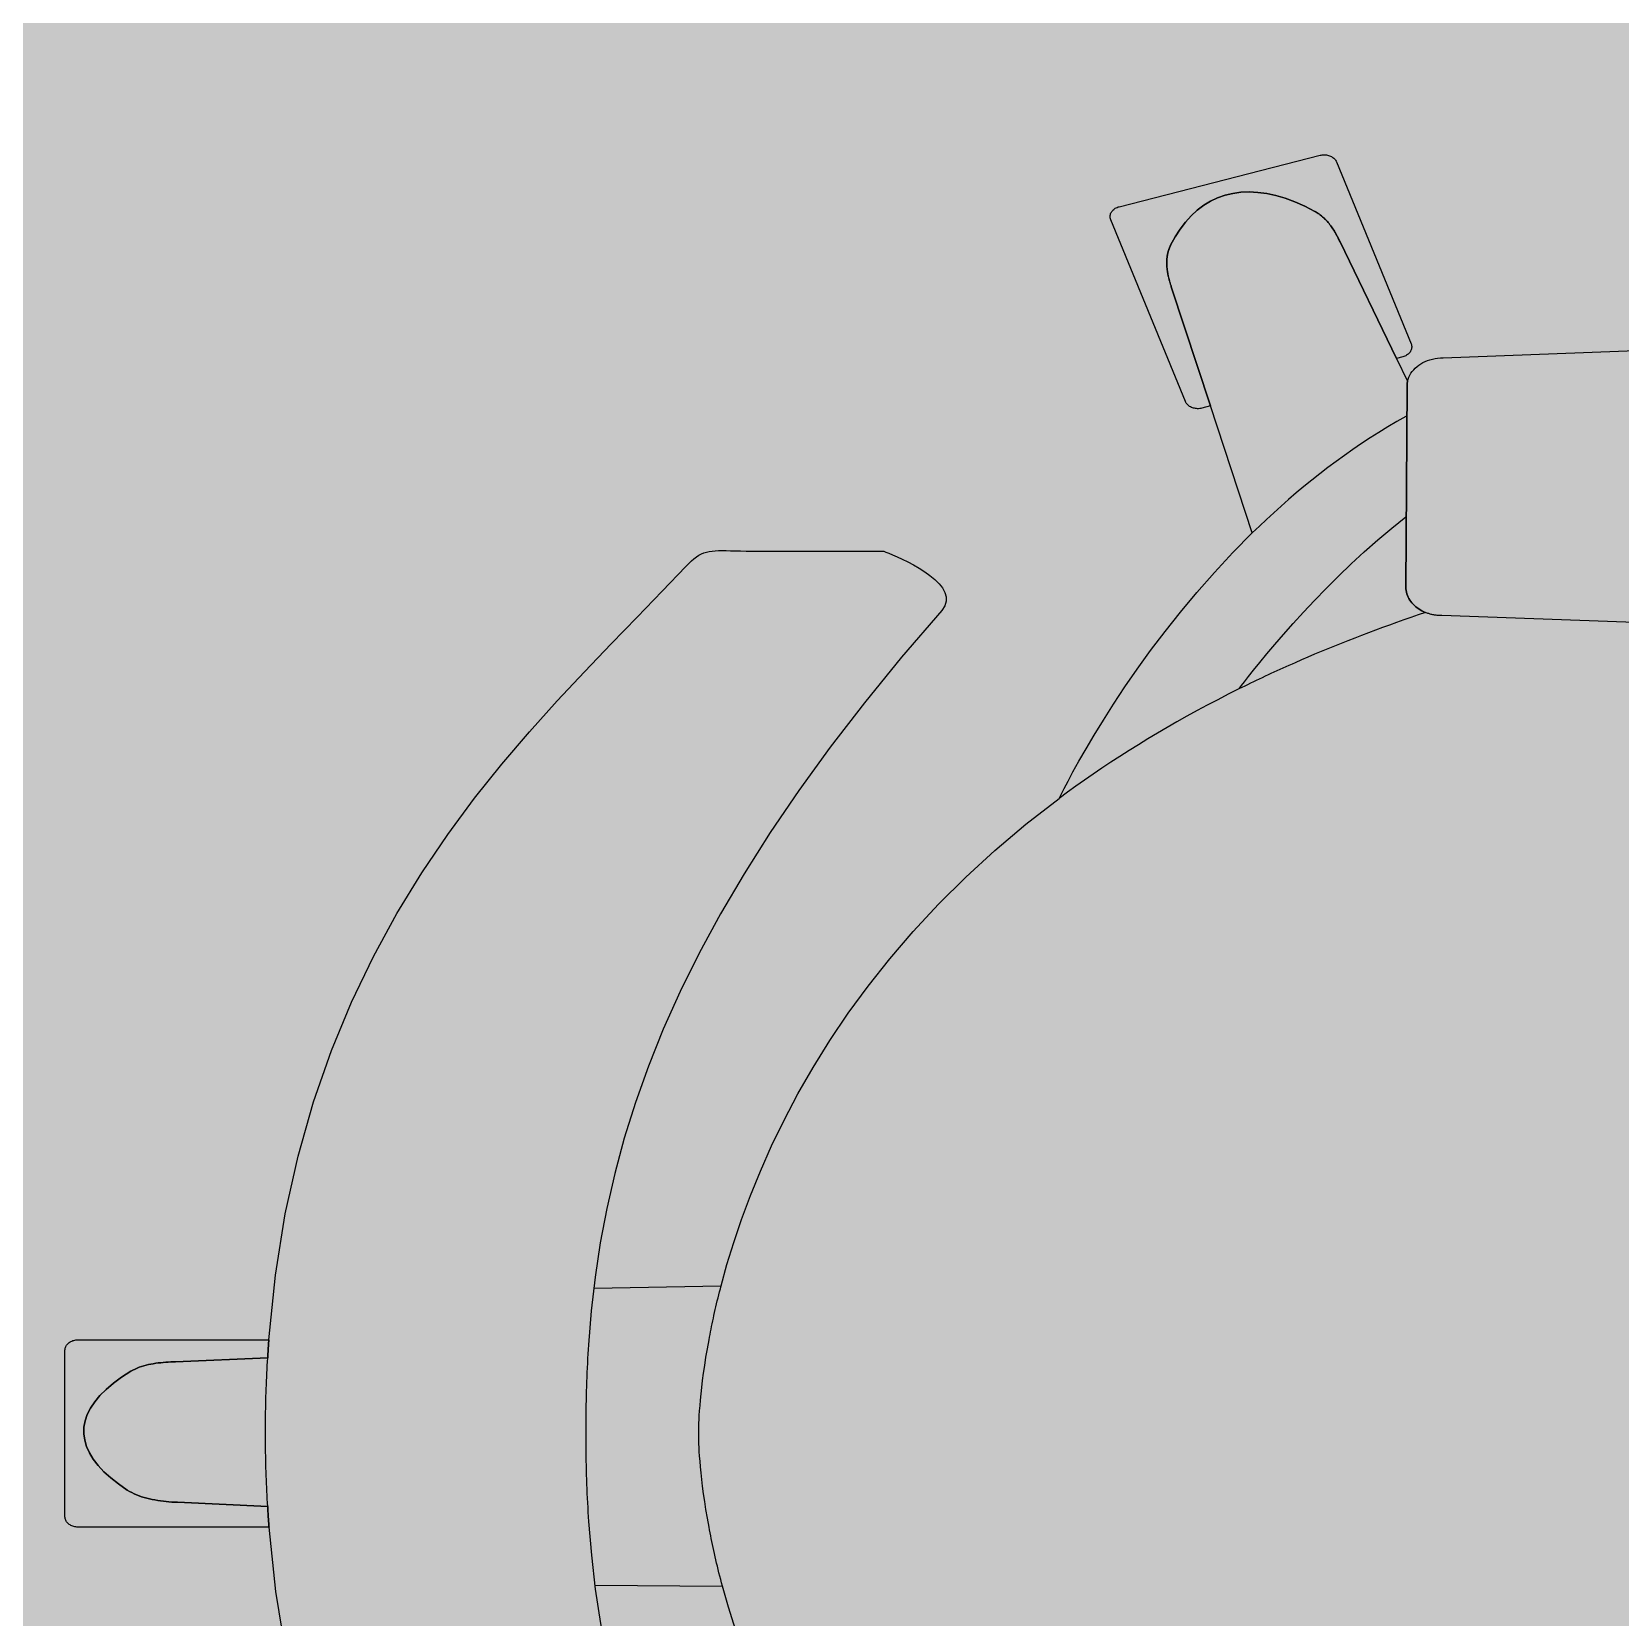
# Model space of a CAD drawing. Header units: metres. Extents: x -3.1 to 3, y -13.3 to 13.4.
# Drawn here: x 0.4281 to 0.7754, y -1.1382 to -0.7918 of the extents above; entities that cross this region are included whole.
import ezdxf

# ---------------------------------------------------------------- set-up
doc = ezdxf.new("R2010")
doc.units = ezdxf.units.M
doc.header["$MEASUREMENT"] = 0
doc.layers.add('Poly-Furniture', color=45, linetype='Continuous')
doc.layers.add('Poly-RoomsHatch', color=31, linetype='Continuous')

msp = doc.modelspace()

# ---------------------------------------------------------------- hatches: boundary and pattern name
at = {"layer": 'Poly-RoomsHatch'}
h = msp.add_hatch(color=31, dxfattribs=at)
h.dxf.hatch_style = 1
h.paths.add_polyline_path([(-2.755273, -11.584335), (0.893237, -11.584335), (0.893237, -7.204682), (2.755273, -7.204682), (2.755273, 9.589497), (1.219811, 9.589497), (-1.184988, 9.589497), (-1.184988, 10.128293), (-2.755273, 10.128293)])

# ---------------------------------------------------------------- linework, layer by layer
at = {"layer": 'Poly-Furniture', "color": 45}
for points in [[(0.665837, -0.82999), (0.709737, -0.818758)], [(0.709737, -0.818758), (0.709974, -0.818706), (0.710212, -0.818672), (0.710449, -0.818653), (0.710686, -0.81865), (0.71092, -0.818663), (0.71115, -0.818691), (0.711377, -0.818733), (0.711597, -0.81879), (0.711811, -0.818859), (0.712017, -0.818943), (0.712214, -0.819039), (0.712401, -0.819147), (0.712576, -0.819267), (0.71274, -0.819399), (0.71289, -0.819542), (0.713025, -0.819695), (0.713145, -0.819858), (0.713248, -0.820032), (0.713334, -0.820214)], [(0.713334, -0.820214), (0.729649, -0.859952)], [(0.713334, -0.820214), (0.713334, -0.820214)], [(0.708596, -0.831016), (0.706396, -0.829888), (0.704243, -0.828935), (0.702139, -0.828157), (0.700086, -0.827551), (0.698088, -0.827117), (0.696145, -0.826854), (0.694261, -0.82676), (0.692438, -0.826835), (0.690678, -0.827076), (0.688984, -0.827483), (0.687359, -0.828055), (0.685803, -0.828791), (0.68432, -0.829689), (0.682913, -0.830747), (0.681583, -0.831966), (0.680332, -0.833344), (0.679165, -0.834879), (0.678081, -0.83657), (0.677085, -0.838417)], [(0.677085, -0.838417), (0.678081, -0.83657), (0.679165, -0.834879), (0.680332, -0.833344), (0.681583, -0.831966), (0.682913, -0.830747), (0.68432, -0.829689), (0.685803, -0.828791), (0.687359, -0.828055), (0.688984, -0.827483), (0.690678, -0.827076), (0.692438, -0.826835), (0.694261, -0.82676), (0.696145, -0.826854), (0.698088, -0.827117), (0.700086, -0.827551), (0.702139, -0.828157), (0.704243, -0.828935), (0.706396, -0.829888), (0.708596, -0.831016)], [(0.664, -0.832835), (0.663933, -0.832648), (0.663889, -0.83246), (0.663865, -0.832273), (0.663861, -0.832086), (0.663877, -0.831901), (0.663912, -0.831719), (0.663965, -0.83154), (0.664036, -0.831366), (0.664125, -0.831197), (0.66423, -0.831034), (0.664352, -0.830878), (0.664489, -0.830731), (0.664641, -0.830591), (0.664808, -0.830462), (0.664988, -0.830343), (0.665182, -0.830235), (0.665388, -0.83014), (0.665607, -0.830058), (0.665837, -0.82999)], [(0.680308, -0.872572), (0.664, -0.832835)], [(0.708596, -0.831016), (0.708596, -0.831016)], [(0.709106, -0.831316), (0.70908, -0.8313), (0.709053, -0.831284), (0.709027, -0.831268), (0.709001, -0.831252), (0.708974, -0.831236), (0.708947, -0.83122), (0.708921, -0.831204), (0.708894, -0.831188), (0.708867, -0.831172), (0.70884, -0.831156), (0.708813, -0.83114), (0.708786, -0.831124), (0.708759, -0.831108), (0.708732, -0.831093), (0.708705, -0.831077), (0.708678, -0.831062), (0.70865, -0.831046), (0.708623, -0.831031), (0.708596, -0.831016)], [(0.708596, -0.831016), (0.708623, -0.831031), (0.70865, -0.831046), (0.708678, -0.831062), (0.708705, -0.831077), (0.708732, -0.831093), (0.708759, -0.831108), (0.708786, -0.831124), (0.708813, -0.83114), (0.70884, -0.831156), (0.708867, -0.831172), (0.708894, -0.831188), (0.708921, -0.831204), (0.708947, -0.83122), (0.708974, -0.831236), (0.709001, -0.831252), (0.709027, -0.831268), (0.709053, -0.831284), (0.70908, -0.8313), (0.709106, -0.831316)], [(0.709106, -0.831316), (0.709106, -0.831316)], [(0.709106, -0.831316), (0.709364, -0.831483), (0.709614, -0.831657), (0.709856, -0.831837), (0.710091, -0.832023), (0.710319, -0.832215), (0.71054, -0.832412), (0.710754, -0.832615), (0.710962, -0.832822), (0.711163, -0.833034), (0.711359, -0.83325), (0.711548, -0.833471), (0.711732, -0.833695), (0.71191, -0.833922), (0.712082, -0.834153), (0.71225, -0.834387), (0.712413, -0.834623), (0.712571, -0.834862), (0.712725, -0.835103), (0.712874, -0.835345)], [(0.712874, -0.835345), (0.712724, -0.835103), (0.712569, -0.834862), (0.71241, -0.834624), (0.712247, -0.834387), (0.712078, -0.834154), (0.711905, -0.833923), (0.711727, -0.833696), (0.711543, -0.833472), (0.711353, -0.833252), (0.711158, -0.833036), (0.710957, -0.832824), (0.710749, -0.832617), (0.710535, -0.832415), (0.710315, -0.832217), (0.710088, -0.832025), (0.709853, -0.831839), (0.709612, -0.831658), (0.709362, -0.831484), (0.709106, -0.831316)], [(0.712874, -0.835345), (0.712724, -0.835103), (0.712569, -0.834862), (0.71241, -0.834624), (0.712247, -0.834387), (0.712078, -0.834154), (0.711905, -0.833923), (0.711727, -0.833696), (0.711543, -0.833472), (0.711353, -0.833252), (0.711158, -0.833036), (0.710957, -0.832824), (0.710749, -0.832617), (0.710535, -0.832415), (0.710315, -0.832217), (0.710088, -0.832025), (0.709853, -0.831839), (0.709612, -0.831658), (0.709362, -0.831484), (0.709106, -0.831316)], [(0.709106, -0.831316), (0.709235, -0.831399), (0.709362, -0.831484), (0.709488, -0.83157), (0.709611, -0.831659), (0.709733, -0.831748), (0.709853, -0.831839), (0.709971, -0.831932), (0.710087, -0.832026), (0.710201, -0.832121), (0.710314, -0.832218), (0.710425, -0.832316), (0.710535, -0.832416), (0.710642, -0.832517), (0.710749, -0.832619), (0.710854, -0.832722), (0.710957, -0.832826), (0.711059, -0.832932), (0.71116, -0.833039), (0.711259, -0.833146)], [(0.711259, -0.833146), (0.711356, -0.833254), (0.711451, -0.833363), (0.711545, -0.833474), (0.711637, -0.833585), (0.711728, -0.833697), (0.711817, -0.83381), (0.711906, -0.833924), (0.711992, -0.834038), (0.712078, -0.834154), (0.712163, -0.83427), (0.712246, -0.834387), (0.712328, -0.834505), (0.712409, -0.834623), (0.712489, -0.834742), (0.712568, -0.834862), (0.712646, -0.834982), (0.712723, -0.835103), (0.712799, -0.835224), (0.712874, -0.835345)], [(0.713147, -0.83581), (0.713132, -0.835786), (0.713118, -0.835762), (0.713103, -0.835738), (0.713089, -0.835713), (0.713074, -0.835689), (0.71306, -0.835665), (0.713046, -0.835641), (0.713032, -0.835616), (0.713018, -0.835592), (0.713003, -0.835568), (0.712989, -0.835543), (0.712975, -0.835519), (0.712961, -0.835494), (0.712947, -0.83547), (0.712932, -0.835445), (0.712918, -0.83542), (0.712903, -0.835395), (0.712889, -0.83537), (0.712874, -0.835345)], [(0.712874, -0.835345), (0.712889, -0.83537), (0.712903, -0.835395), (0.712918, -0.83542), (0.712932, -0.835445), (0.712947, -0.83547), (0.712961, -0.835494), (0.712975, -0.835519), (0.712989, -0.835543), (0.713003, -0.835568), (0.713018, -0.835592), (0.713032, -0.835616), (0.713046, -0.835641), (0.71306, -0.835665), (0.713074, -0.835689), (0.713089, -0.835713), (0.713103, -0.835738), (0.713118, -0.835762), (0.713132, -0.835786), (0.713147, -0.83581)], [(0.713657, -0.836756), (0.71363, -0.836706), (0.713604, -0.836656), (0.713578, -0.836606), (0.713552, -0.836557), (0.713526, -0.836507), (0.7135, -0.836457), (0.713473, -0.836407), (0.713447, -0.836358), (0.71342, -0.836308), (0.713394, -0.836258), (0.713367, -0.836209), (0.71334, -0.836159), (0.713313, -0.836109), (0.713286, -0.83606), (0.713258, -0.83601), (0.713231, -0.83596), (0.713203, -0.83591), (0.713175, -0.83586), (0.713147, -0.83581)], [(0.713147, -0.83581), (0.713175, -0.83586), (0.713203, -0.83591), (0.713231, -0.83596), (0.713258, -0.83601), (0.713286, -0.83606), (0.713313, -0.836109), (0.71334, -0.836159), (0.713367, -0.836209), (0.713394, -0.836258), (0.71342, -0.836308), (0.713447, -0.836358), (0.713473, -0.836407), (0.7135, -0.836457), (0.713526, -0.836507), (0.713552, -0.836557), (0.713578, -0.836606), (0.713604, -0.836656), (0.71363, -0.836706), (0.713657, -0.836756)], [(0.71413, -0.837703), (0.714106, -0.837653), (0.714082, -0.837603), (0.714058, -0.837553), (0.714034, -0.837503), (0.71401, -0.837453), (0.713985, -0.837403), (0.713961, -0.837354), (0.713936, -0.837304), (0.713911, -0.837254), (0.713886, -0.837205), (0.713861, -0.837155), (0.713836, -0.837105), (0.713811, -0.837056), (0.713785, -0.837006), (0.71376, -0.836956), (0.713734, -0.836906), (0.713708, -0.836856), (0.713683, -0.836806), (0.713657, -0.836756)], [(0.713657, -0.836756), (0.713683, -0.836806), (0.713708, -0.836856), (0.713734, -0.836906), (0.71376, -0.836956), (0.713785, -0.837006), (0.713811, -0.837056), (0.713836, -0.837105), (0.713861, -0.837155), (0.713886, -0.837205), (0.713911, -0.837254), (0.713936, -0.837304), (0.713961, -0.837354), (0.713985, -0.837403), (0.71401, -0.837453), (0.714034, -0.837503), (0.714058, -0.837553), (0.714082, -0.837603), (0.714106, -0.837653), (0.71413, -0.837703)], [(0.676697, -0.839346), (0.676672, -0.839421), (0.676647, -0.839495), (0.676623, -0.83957), (0.6766, -0.839645), (0.676577, -0.83972), (0.676556, -0.839795), (0.676535, -0.83987), (0.676515, -0.839946), (0.676496, -0.840021), (0.676477, -0.840097), (0.67646, -0.840172), (0.676443, -0.840248), (0.676427, -0.840324), (0.676411, -0.8404), (0.676397, -0.840476), (0.676383, -0.840552), (0.67637, -0.840628), (0.676357, -0.840704), (0.676346, -0.84078)], [(0.676346, -0.84078), (0.676351, -0.840742), (0.676357, -0.840703), (0.676364, -0.840665), (0.67637, -0.840627), (0.676377, -0.840589), (0.676384, -0.840551), (0.676391, -0.840513), (0.676398, -0.840475), (0.676406, -0.840437), (0.676413, -0.840399), (0.676421, -0.840361), (0.676429, -0.840324), (0.676437, -0.840286), (0.676445, -0.840248), (0.676454, -0.840211), (0.676463, -0.840173), (0.676471, -0.840135), (0.67648, -0.840098), (0.676489, -0.84006)], [(0.676489, -0.84006), (0.676499, -0.840023), (0.67651, -0.839985), (0.67652, -0.839948), (0.67653, -0.83991), (0.67654, -0.839872), (0.676551, -0.839835), (0.676561, -0.839797), (0.676572, -0.83976), (0.676583, -0.839722), (0.676593, -0.839684), (0.676604, -0.839647), (0.676615, -0.839609), (0.676626, -0.839572), (0.676638, -0.839534), (0.676649, -0.839497), (0.676661, -0.839459), (0.676673, -0.839421), (0.676685, -0.839384), (0.676697, -0.839346)], [(0.677085, -0.838417), (0.677061, -0.838465), (0.677038, -0.838514), (0.677015, -0.838562), (0.676993, -0.838611), (0.67697, -0.83866), (0.676949, -0.838708), (0.676927, -0.838757), (0.676906, -0.838806), (0.676885, -0.838855), (0.676865, -0.838904), (0.676845, -0.838953), (0.676825, -0.839002), (0.676806, -0.839051), (0.676787, -0.8391), (0.676768, -0.839149), (0.67675, -0.839199), (0.676732, -0.839248), (0.676715, -0.839297), (0.676697, -0.839346)], [(0.676697, -0.839346), (0.676715, -0.839297), (0.676732, -0.839248), (0.67675, -0.839199), (0.676768, -0.839149), (0.676787, -0.8391), (0.676806, -0.839051), (0.676825, -0.839002), (0.676845, -0.838953), (0.676865, -0.838904), (0.676885, -0.838855), (0.676906, -0.838806), (0.676927, -0.838757), (0.676949, -0.838708), (0.67697, -0.83866), (0.676993, -0.838611), (0.677015, -0.838562), (0.677038, -0.838514), (0.677061, -0.838465), (0.677085, -0.838417)], [(0.726462, -0.863142), (0.71413, -0.837703)], [(0.71413, -0.837703), (0.726462, -0.863142)], [(0.676252, -0.841755), (0.676249, -0.841815), (0.676246, -0.841875), (0.676244, -0.841935), (0.676242, -0.841995), (0.676241, -0.842056), (0.67624, -0.842116), (0.676239, -0.842176), (0.676239, -0.842237), (0.67624, -0.842298), (0.67624, -0.842358), (0.676241, -0.842419), (0.676242, -0.84248), (0.676244, -0.84254), (0.676246, -0.842601), (0.676248, -0.842662), (0.67625, -0.842723), (0.676253, -0.842784), (0.676256, -0.842844), (0.67626, -0.842905)], [(0.67626, -0.842905), (0.676256, -0.842844), (0.676253, -0.842784), (0.67625, -0.842723), (0.676248, -0.842662), (0.676246, -0.842601), (0.676244, -0.84254), (0.676242, -0.84248), (0.676241, -0.842419), (0.67624, -0.842358), (0.67624, -0.842298), (0.676239, -0.842237), (0.676239, -0.842176), (0.67624, -0.842116), (0.676241, -0.842056), (0.676242, -0.841995), (0.676244, -0.841935), (0.676246, -0.841875), (0.676249, -0.841815), (0.676252, -0.841755)], [(0.676346, -0.84078), (0.676338, -0.840831), (0.67633, -0.840882), (0.676323, -0.840933), (0.676317, -0.840984), (0.67631, -0.841035), (0.676304, -0.841086), (0.676299, -0.841137), (0.676293, -0.841188), (0.676288, -0.84124), (0.676283, -0.841291), (0.676279, -0.841342), (0.676274, -0.841393), (0.67627, -0.841445), (0.676267, -0.841496), (0.676263, -0.841548), (0.67626, -0.841599), (0.676257, -0.841651), (0.676255, -0.841703), (0.676252, -0.841755)], [(0.676252, -0.841755), (0.676255, -0.841703), (0.676257, -0.841651), (0.67626, -0.841599), (0.676263, -0.841548), (0.676267, -0.841496), (0.67627, -0.841445), (0.676274, -0.841393), (0.676279, -0.841342), (0.676283, -0.841291), (0.676288, -0.84124), (0.676293, -0.841188), (0.676299, -0.841137), (0.676304, -0.841086), (0.67631, -0.841035), (0.676317, -0.840984), (0.676323, -0.840933), (0.67633, -0.840882), (0.676338, -0.840831), (0.676346, -0.84078)], [(0.67626, -0.842905), (0.676263, -0.842971), (0.676267, -0.843036), (0.676271, -0.843102), (0.676276, -0.843167), (0.676281, -0.843233), (0.676287, -0.843299), (0.676292, -0.843364), (0.676299, -0.84343), (0.676305, -0.843496), (0.676312, -0.843562), (0.67632, -0.843628), (0.676328, -0.843694), (0.676336, -0.84376), (0.676345, -0.843827), (0.676354, -0.843893), (0.676364, -0.843959), (0.676374, -0.844025), (0.676385, -0.844091), (0.676396, -0.844158)], [(0.676396, -0.844158), (0.676386, -0.844091), (0.676376, -0.844025), (0.676366, -0.843959), (0.676357, -0.843893), (0.676348, -0.843827), (0.676339, -0.843762), (0.676331, -0.843696), (0.676323, -0.84363), (0.676315, -0.843564), (0.676308, -0.843499), (0.676301, -0.843433), (0.676294, -0.843367), (0.676288, -0.843301), (0.676282, -0.843235), (0.676277, -0.843169), (0.676272, -0.843103), (0.676267, -0.843037), (0.676263, -0.842971), (0.67626, -0.842905)], [(0.676396, -0.844158), (0.676397, -0.844166), (0.676398, -0.844175), (0.676399, -0.844184), (0.6764, -0.844193), (0.676402, -0.844201), (0.676403, -0.84421), (0.676404, -0.844218), (0.676405, -0.844227), (0.676406, -0.844235), (0.676407, -0.844243), (0.676408, -0.844251), (0.676409, -0.84426), (0.676411, -0.844268), (0.676412, -0.844276), (0.676413, -0.844284), (0.676414, -0.844292), (0.676415, -0.8443), (0.676416, -0.844308), (0.676417, -0.844316)], [(0.676417, -0.844316), (0.676416, -0.844308), (0.676415, -0.8443), (0.676414, -0.844292), (0.676413, -0.844284), (0.676412, -0.844276), (0.676411, -0.844268), (0.676409, -0.84426), (0.676408, -0.844251), (0.676407, -0.844243), (0.676406, -0.844235), (0.676405, -0.844227), (0.676404, -0.844218), (0.676403, -0.84421), (0.676402, -0.844201), (0.6764, -0.844193), (0.676399, -0.844184), (0.676398, -0.844175), (0.676397, -0.844166), (0.676396, -0.844158)], [(0.676417, -0.844316), (0.676446, -0.844485), (0.676476, -0.844653), (0.676508, -0.844821), (0.676542, -0.844989), (0.676577, -0.845157), (0.676615, -0.845324), (0.676654, -0.845492), (0.676694, -0.845659), (0.676736, -0.845826), (0.676779, -0.845993), (0.676824, -0.846159), (0.67687, -0.846325), (0.676917, -0.84649), (0.676965, -0.846656), (0.677015, -0.84682), (0.677065, -0.846984), (0.677116, -0.847148), (0.677168, -0.847311), (0.677221, -0.847473)], [(0.677229, -0.847473), (0.677176, -0.84731), (0.677124, -0.847146), (0.677072, -0.846982), (0.677022, -0.846818), (0.676972, -0.846653), (0.676924, -0.846488), (0.676877, -0.846322), (0.676831, -0.846157), (0.676786, -0.845991), (0.676742, -0.845824), (0.6767, -0.845657), (0.676659, -0.84549), (0.67662, -0.845323), (0.676582, -0.845156), (0.676545, -0.844988), (0.676511, -0.84482), (0.676478, -0.844653), (0.676447, -0.844484), (0.676417, -0.844316)], [(0.677221, -0.847473), (0.685806, -0.873541)], [(0.685813, -0.873541), (0.677229, -0.847473)], [(0.736655, -0.863018), (0.907202, -0.856506)], [(0.729649, -0.859952), (0.729714, -0.860139), (0.729758, -0.860326), (0.729782, -0.860514), (0.729785, -0.8607), (0.729769, -0.860885), (0.729734, -0.861068), (0.72968, -0.861246), (0.729609, -0.86142), (0.729521, -0.861589), (0.729416, -0.861752), (0.729295, -0.861908), (0.729158, -0.862056), (0.729006, -0.862195), (0.72884, -0.862325), (0.72866, -0.862443), (0.728466, -0.862551), (0.72826, -0.862646), (0.728041, -0.862728), (0.727811, -0.862797)], [(0.727811, -0.862797), (0.726462, -0.863142)], [(0.726462, -0.863142), (0.728881, -0.868135)], [(0.728881, -0.868135), (0.729005, -0.867682), (0.729171, -0.867241), (0.729377, -0.866815), (0.72962, -0.866404), (0.7299, -0.86601), (0.730215, -0.865633), (0.730562, -0.865277), (0.73094, -0.864941), (0.731348, -0.864628), (0.731783, -0.864338), (0.732244, -0.864073), (0.732729, -0.863834), (0.733236, -0.863624), (0.733765, -0.863442), (0.734312, -0.863291), (0.734876, -0.863171), (0.735456, -0.863085), (0.736049, -0.863033), (0.736655, -0.863018)], [(0.728508, -0.913126), (0.728759, -0.869195)], [(0.728759, -0.869195), (0.728508, -0.913126)], [(0.728759, -0.869195), (0.728759, -0.869138), (0.72876, -0.869081), (0.728762, -0.869024), (0.728765, -0.868967), (0.728768, -0.868911), (0.728772, -0.868854), (0.728776, -0.868798), (0.728781, -0.868742), (0.728787, -0.868686), (0.728794, -0.868631), (0.728801, -0.868575), (0.728809, -0.86852), (0.728817, -0.868464), (0.728826, -0.868409), (0.728836, -0.868354), (0.728846, -0.868299), (0.728857, -0.868244), (0.728869, -0.86819), (0.728881, -0.868135)], [(0.728881, -0.868135), (0.728869, -0.86819), (0.728857, -0.868244), (0.728846, -0.868299), (0.728836, -0.868354), (0.728826, -0.868409), (0.728817, -0.868464), (0.728809, -0.86852), (0.728801, -0.868575), (0.728794, -0.868631), (0.728787, -0.868686), (0.728781, -0.868742), (0.728776, -0.868798), (0.728772, -0.868854), (0.728768, -0.868911), (0.728765, -0.868967), (0.728762, -0.869024), (0.72876, -0.869081), (0.728759, -0.869138), (0.728759, -0.869195)], [(0.683911, -0.874029), (0.683675, -0.87408), (0.683437, -0.874115), (0.683199, -0.874133), (0.682963, -0.874136), (0.682729, -0.874123), (0.682498, -0.874096), (0.682272, -0.874053), (0.682051, -0.873997), (0.681837, -0.873927), (0.681631, -0.873844), (0.681433, -0.873748), (0.681246, -0.87364), (0.68107, -0.873519), (0.680906, -0.873388), (0.680755, -0.873245), (0.680619, -0.873092), (0.680498, -0.872928), (0.680394, -0.872755), (0.680308, -0.872572)], [(0.685806, -0.873541), (0.683911, -0.874029)], [(0.694944, -0.901287), (0.685813, -0.873541)], [(0.728508, -0.875837), (0.72651, -0.876965), (0.724537, -0.878125), (0.72259, -0.879314), (0.720668, -0.880531), (0.718772, -0.881775), (0.716902, -0.883044), (0.715057, -0.884338), (0.713238, -0.885654), (0.711444, -0.886993), (0.709677, -0.888351), (0.707935, -0.889729), (0.70622, -0.891125), (0.70453, -0.892537), (0.702867, -0.893965), (0.70123, -0.895406), (0.699619, -0.896861), (0.698034, -0.898326), (0.696476, -0.899802), (0.694944, -0.901287)], [(0.692015, -0.935369), (0.692151, -0.935188), (0.692553, -0.93466), (0.693207, -0.933812), (0.694103, -0.93267), (0.695228, -0.93126), (0.696572, -0.929606), (0.698121, -0.927736), (0.699865, -0.925674), (0.701791, -0.923448), (0.703888, -0.921081), (0.706144, -0.918601), (0.708547, -0.916033), (0.711086, -0.913403), (0.713749, -0.910737), (0.716524, -0.90806), (0.719399, -0.905398), (0.722362, -0.902777), (0.725402, -0.900224), (0.728508, -0.897762)], [(0.652745, -0.959296), (0.652865, -0.959044), (0.653227, -0.958309), (0.653827, -0.95712), (0.654666, -0.95551), (0.655741, -0.953507), (0.657052, -0.951142), (0.658597, -0.948446), (0.660375, -0.945448), (0.662384, -0.94218), (0.664624, -0.938671), (0.667094, -0.934953), (0.669791, -0.931055), (0.672714, -0.927007), (0.675863, -0.922841), (0.679236, -0.918586), (0.682832, -0.914272), (0.686649, -0.909931), (0.690687, -0.905593), (0.694944, -0.901287)], [(0.571117, -0.908604), (0.571741, -0.907957), (0.57233, -0.907394), (0.572892, -0.906909), (0.573436, -0.906497), (0.573972, -0.906153), (0.574509, -0.905869), (0.575056, -0.905642), (0.575622, -0.905466), (0.576216, -0.905334), (0.576848, -0.905241), (0.577525, -0.905181), (0.578259, -0.90515), (0.579056, -0.905141), (0.579928, -0.905149), (0.580882, -0.905168), (0.581928, -0.905192), (0.583076, -0.905217), (0.584333, -0.905235), (0.58571, -0.905243)], [(0.58571, -0.905243), (0.614285, -0.905243)], [(0.58571, -0.905243), (0.58571, -0.905243)], [(0.614285, -0.905243), (0.614431, -0.905298), (0.614843, -0.905458), (0.615485, -0.905717), (0.61632, -0.906069), (0.617311, -0.906508), (0.618422, -0.907027), (0.619616, -0.90762), (0.620857, -0.90828), (0.622107, -0.909002), (0.62333, -0.909778), (0.624488, -0.910604), (0.625547, -0.911471), (0.626468, -0.912375), (0.627215, -0.913309), (0.627751, -0.914266), (0.62804, -0.91524), (0.628045, -0.916226), (0.627729, -0.917215), (0.627055, -0.918204)], [(0.479972, -1.077601), (0.481418, -1.063467), (0.483568, -1.050114), (0.486364, -1.037505), (0.489747, -1.025608), (0.493658, -1.014386), (0.498039, -1.003804), (0.502832, -0.993828), (0.507977, -0.984422), (0.513417, -0.975552), (0.519092, -0.967182), (0.524945, -0.959278), (0.530916, -0.951805), (0.536947, -0.944727), (0.54298, -0.938009), (0.548956, -0.931617), (0.554816, -0.925515), (0.560502, -0.919669), (0.565955, -0.914044), (0.571117, -0.908604)], [(0.732807, -0.91868), (0.732411, -0.918507), (0.732028, -0.918317), (0.731661, -0.918111), (0.731309, -0.917889), (0.730974, -0.917652), (0.730657, -0.917401), (0.730358, -0.917136), (0.730078, -0.916857), (0.729819, -0.916567), (0.72958, -0.916264), (0.729363, -0.915951), (0.729168, -0.915627), (0.728997, -0.915293), (0.72885, -0.914951), (0.728728, -0.9146), (0.728632, -0.914241), (0.728563, -0.913876), (0.728521, -0.913504), (0.728508, -0.913126)], [(0.728508, -0.913126), (0.728521, -0.913504), (0.728563, -0.913876), (0.728632, -0.914241), (0.728728, -0.9146), (0.72885, -0.914951), (0.728997, -0.915293), (0.729168, -0.915627), (0.729363, -0.915951), (0.72958, -0.916264), (0.729819, -0.916567), (0.730078, -0.916857), (0.730358, -0.917136), (0.730657, -0.917401), (0.730974, -0.917652), (0.731309, -0.917889), (0.731661, -0.918111), (0.732028, -0.918317), (0.732411, -0.918507), (0.732807, -0.91868)], [(0.627055, -0.918204), (0.618282, -0.92845), (0.610172, -0.938415), (0.602699, -0.948114), (0.59584, -0.957559), (0.589569, -0.966766), (0.583862, -0.975749), (0.578695, -0.984522), (0.574044, -0.9931), (0.569882, -1.001498), (0.566187, -1.009728), (0.562933, -1.017807), (0.560095, -1.025748), (0.55765, -1.033565), (0.555573, -1.041274), (0.553839, -1.048888), (0.552423, -1.056421), (0.551301, -1.063889), (0.550449, -1.071305), (0.549842, -1.078684)], [(0.732807, -0.91868), (0.73121, -0.919216), (0.729624, -0.919758), (0.728049, -0.920304), (0.726484, -0.920854), (0.724931, -0.92141), (0.723388, -0.92197), (0.721855, -0.922534), (0.720334, -0.923103), (0.718823, -0.923676), (0.717322, -0.924254), (0.715832, -0.924836), (0.714352, -0.925423), (0.712883, -0.926014), (0.711424, -0.926609), (0.709975, -0.927208), (0.708537, -0.927811), (0.707108, -0.928419), (0.70569, -0.92903), (0.704282, -0.929645)], [(0.736339, -0.91936), (0.736139, -0.919357), (0.73594, -0.91935), (0.735743, -0.919339), (0.735546, -0.919325), (0.735352, -0.919307), (0.735159, -0.919285), (0.734967, -0.919259), (0.734777, -0.91923), (0.734589, -0.919197), (0.734402, -0.91916), (0.734217, -0.91912), (0.734034, -0.919077), (0.733852, -0.91903), (0.733673, -0.91898), (0.733496, -0.918926), (0.73332, -0.918869), (0.733147, -0.918809), (0.732976, -0.918746), (0.732807, -0.91868)], [(0.909334, -0.925605), (0.736339, -0.91936)], [(0.704282, -0.929645), (0.703617, -0.929939), (0.702954, -0.930234), (0.702293, -0.93053), (0.701635, -0.930826), (0.700978, -0.931123), (0.700324, -0.931421), (0.699672, -0.93172), (0.699023, -0.93202), (0.698375, -0.932321), (0.69773, -0.932622), (0.697087, -0.932924), (0.696447, -0.933227), (0.695808, -0.933531), (0.695172, -0.933835), (0.694537, -0.93414), (0.693905, -0.934446), (0.693275, -0.934753), (0.692648, -0.935061), (0.692022, -0.935369)], [(0.692022, -0.935369), (0.689686, -0.936541), (0.687381, -0.937723), (0.685107, -0.938917), (0.682863, -0.940121), (0.68065, -0.941336), (0.678467, -0.942561), (0.676314, -0.943796), (0.674191, -0.94504), (0.672098, -0.946294), (0.670033, -0.947557), (0.667998, -0.948829), (0.665992, -0.950109), (0.664015, -0.951398), (0.662067, -0.952696), (0.660146, -0.954001), (0.658254, -0.955314), (0.65639, -0.956634), (0.654554, -0.957961), (0.652745, -0.959296)], [(0.578833, -1.065802), (0.58011, -1.061182), (0.581592, -1.056347), (0.583293, -1.051317), (0.585229, -1.046111), (0.587415, -1.040746), (0.589866, -1.035241), (0.592597, -1.029614), (0.595624, -1.023884), (0.598961, -1.018069), (0.602623, -1.012187), (0.606627, -1.006258), (0.610987, -1.000299), (0.615717, -0.994328), (0.620835, -0.988364), (0.626353, -0.982426), (0.632288, -0.976532), (0.638655, -0.9707), (0.645469, -0.964948), (0.652745, -0.959296)], [(0.55099, -1.066358), (0.578833, -1.065797)], [(0.576185, -1.077601), (0.576292, -1.077033), (0.576402, -1.076459), (0.576516, -1.075879), (0.576633, -1.075293), (0.576753, -1.074701), (0.576877, -1.074102), (0.577005, -1.073498), (0.577136, -1.072887), (0.577271, -1.072271), (0.577409, -1.071649), (0.577552, -1.071022), (0.577698, -1.070389), (0.577848, -1.06975), (0.578002, -1.069105), (0.57816, -1.068455), (0.578322, -1.0678), (0.578488, -1.06714), (0.578659, -1.066474), (0.578833, -1.065802)], [(0.435411, -1.079857), (0.435422, -1.079663), (0.435453, -1.079473), (0.435504, -1.079289), (0.435574, -1.07911), (0.435661, -1.078938), (0.435766, -1.078774), (0.435887, -1.078617), (0.436023, -1.078468), (0.436173, -1.078329), (0.436337, -1.0782), (0.436514, -1.078082), (0.436702, -1.077975), (0.436902, -1.07788), (0.437111, -1.077798), (0.437329, -1.077729), (0.437556, -1.077674), (0.437789, -1.077634), (0.43803, -1.07761), (0.438275, -1.077601)], [(0.438275, -1.077601), (0.479972, -1.077601)], [(0.438275, -1.077601), (0.438275, -1.077601)], [(0.479972, -1.077601), (0.479956, -1.077808), (0.479941, -1.078015), (0.479925, -1.078222), (0.47991, -1.07843), (0.479896, -1.078637), (0.479881, -1.078845), (0.479867, -1.079053), (0.479853, -1.079261), (0.479839, -1.079469), (0.479825, -1.079678), (0.479812, -1.079886), (0.479799, -1.080095), (0.479786, -1.080304), (0.479773, -1.080514), (0.479761, -1.080723), (0.479749, -1.080933), (0.479737, -1.081142), (0.479725, -1.081352), (0.479713, -1.081563)], [(0.479714, -1.081563), (0.479725, -1.081352), (0.479737, -1.081142), (0.479749, -1.080933), (0.479761, -1.080723), (0.479773, -1.080514), (0.479786, -1.080304), (0.479799, -1.080095), (0.479812, -1.079886), (0.479825, -1.079678), (0.479839, -1.079469), (0.479853, -1.079261), (0.479867, -1.079053), (0.479881, -1.078845), (0.479896, -1.078637), (0.47991, -1.07843), (0.479925, -1.078222), (0.479941, -1.078015), (0.479956, -1.077808), (0.479972, -1.077601)], [(0.549842, -1.078684), (0.549776, -1.079698), (0.549714, -1.080712), (0.549656, -1.081726), (0.549603, -1.08274), (0.549553, -1.083753), (0.549507, -1.084766), (0.549465, -1.085779), (0.549426, -1.086792), (0.549391, -1.087804), (0.54936, -1.088817), (0.549332, -1.089829), (0.549308, -1.090842), (0.549288, -1.091854), (0.54927, -1.092866), (0.549256, -1.093879), (0.549245, -1.094891), (0.549238, -1.095904), (0.549233, -1.096916), (0.549232, -1.097929)], [(0.573924, -1.098071), (0.573923, -1.098006), (0.573923, -1.097813), (0.573926, -1.097495), (0.573934, -1.097055), (0.57395, -1.096495), (0.573974, -1.095818), (0.574011, -1.095027), (0.574062, -1.094124), (0.574128, -1.093112), (0.574214, -1.091995), (0.57432, -1.090773), (0.574449, -1.089451), (0.574603, -1.088031), (0.574785, -1.086515), (0.574997, -1.084907), (0.57524, -1.083209), (0.575518, -1.081423), (0.575832, -1.079553), (0.576185, -1.077601)], [(0.435411, -1.11629), (0.435411, -1.079857)], [(0.449832, -1.084492), (0.450268, -1.084245), (0.450718, -1.084019), (0.451182, -1.083812), (0.451658, -1.083625), (0.452145, -1.083454), (0.452643, -1.083301), (0.45315, -1.083164), (0.453665, -1.083041), (0.454188, -1.082932), (0.454717, -1.082837), (0.455251, -1.082753), (0.455789, -1.08268), (0.456331, -1.082617), (0.456875, -1.082563), (0.457421, -1.082517), (0.457966, -1.082479), (0.458511, -1.082446), (0.459054, -1.082419), (0.459594, -1.082396)], [(0.459594, -1.082396), (0.459054, -1.082419), (0.458511, -1.082446), (0.457966, -1.082479), (0.457421, -1.082517), (0.456875, -1.082563), (0.456331, -1.082617), (0.45579, -1.08268), (0.455251, -1.082753), (0.454717, -1.082837), (0.454188, -1.082932), (0.453665, -1.083041), (0.45315, -1.083164), (0.452643, -1.083301), (0.452145, -1.083454), (0.451658, -1.083625), (0.451182, -1.083812), (0.450718, -1.084019), (0.450268, -1.084245), (0.449832, -1.084492)], [(0.459594, -1.082396), (0.479713, -1.081563)], [(0.479713, -1.081563), (0.459594, -1.082396)], [(0.47924, -1.097816), (0.479241, -1.096937), (0.479245, -1.096061), (0.479252, -1.095188), (0.479261, -1.094317), (0.479273, -1.093449), (0.479287, -1.092583), (0.479304, -1.091719), (0.479324, -1.090859), (0.479346, -1.09), (0.479371, -1.089145), (0.479399, -1.088292), (0.479429, -1.087441), (0.479462, -1.086593), (0.479497, -1.085748), (0.479535, -1.084906), (0.479576, -1.084066), (0.479619, -1.083229), (0.479665, -1.082394), (0.479714, -1.081563)], [(0.449028, -1.110436), (0.447111, -1.109119), (0.445408, -1.107785), (0.44392, -1.106435), (0.442647, -1.105072), (0.441589, -1.103697), (0.440748, -1.102314), (0.440124, -1.100924), (0.439718, -1.099529), (0.43953, -1.098131), (0.439562, -1.096734), (0.439814, -1.095338), (0.440286, -1.093946), (0.44098, -1.09256), (0.441896, -1.091182), (0.443035, -1.089814), (0.444397, -1.08846), (0.445983, -1.08712), (0.447795, -1.085797), (0.449832, -1.084492)], [(0.449832, -1.084492), (0.447795, -1.085797), (0.445983, -1.08712), (0.444397, -1.08846), (0.443035, -1.089814), (0.441896, -1.091182), (0.44098, -1.09256), (0.440286, -1.093946), (0.439814, -1.095338), (0.439562, -1.096734), (0.43953, -1.098131), (0.439718, -1.099529), (0.440124, -1.100924), (0.440748, -1.102314), (0.441589, -1.103697), (0.442647, -1.105072), (0.44392, -1.106435), (0.445409, -1.107785), (0.447111, -1.109119), (0.449028, -1.110436)], [(0.479714, -1.114046), (0.479665, -1.113215), (0.479619, -1.112382), (0.479576, -1.111546), (0.479535, -1.110708), (0.479497, -1.109867), (0.479462, -1.109023), (0.479429, -1.108177), (0.479399, -1.107328), (0.479371, -1.106477), (0.479346, -1.105623), (0.479324, -1.104766), (0.479304, -1.103906), (0.479287, -1.103044), (0.479273, -1.10218), (0.479261, -1.101312), (0.479252, -1.100442), (0.479245, -1.099569), (0.479241, -1.098694), (0.47924, -1.097816)], [(0.549232, -1.097929), (0.549233, -1.098943), (0.549238, -1.099958), (0.549245, -1.100974), (0.549256, -1.101991), (0.549271, -1.103009), (0.549288, -1.104028), (0.549309, -1.105048), (0.549334, -1.106069), (0.549362, -1.10709), (0.549393, -1.108112), (0.549429, -1.109135), (0.549468, -1.110157), (0.549511, -1.11118), (0.549558, -1.112203), (0.54961, -1.113226), (0.549665, -1.114249), (0.549724, -1.115272), (0.549788, -1.116294), (0.549856, -1.117316)], [(0.576185, -1.118546), (0.575832, -1.116593), (0.575518, -1.114722), (0.57524, -1.112936), (0.574997, -1.111237), (0.574785, -1.109629), (0.574603, -1.108113), (0.574449, -1.106692), (0.57432, -1.105369), (0.574214, -1.104148), (0.574128, -1.10303), (0.574062, -1.102018), (0.574011, -1.101115), (0.573974, -1.100323), (0.57395, -1.099646), (0.573934, -1.099086), (0.573926, -1.098646), (0.573923, -1.098328), (0.573923, -1.098136), (0.573924, -1.098071)], [(0.459988, -1.113128), (0.459375, -1.113096), (0.458759, -1.113057), (0.458142, -1.113009), (0.457526, -1.112953), (0.45691, -1.112886), (0.456296, -1.112809), (0.455686, -1.11272), (0.45508, -1.112618), (0.45448, -1.112504), (0.453887, -1.112375), (0.453301, -1.112231), (0.452724, -1.112071), (0.452157, -1.111895), (0.451601, -1.1117), (0.451058, -1.111488), (0.450527, -1.111256), (0.450012, -1.111004), (0.449511, -1.110731), (0.449028, -1.110436)], [(0.449028, -1.110436), (0.449511, -1.110731), (0.450012, -1.111004), (0.450527, -1.111256), (0.451058, -1.111488), (0.451601, -1.1117), (0.452157, -1.111895), (0.452724, -1.112071), (0.453301, -1.112231), (0.453887, -1.112375), (0.45448, -1.112504), (0.45508, -1.112618), (0.455686, -1.11272), (0.456296, -1.112809), (0.45691, -1.112886), (0.457526, -1.112953), (0.458142, -1.113009), (0.458759, -1.113057), (0.459375, -1.113096), (0.459989, -1.113128)], [(0.479713, -1.114046), (0.459988, -1.113128)], [(0.459989, -1.113128), (0.479713, -1.114046)], [(0.479713, -1.114046), (0.479726, -1.114285), (0.479739, -1.114524), (0.479752, -1.114762), (0.479766, -1.115), (0.47978, -1.115238), (0.479795, -1.115476), (0.479809, -1.115714), (0.479825, -1.115951), (0.47984, -1.116188), (0.479856, -1.116425), (0.479872, -1.116662), (0.479889, -1.116898), (0.479906, -1.117134), (0.479923, -1.11737), (0.479941, -1.117606), (0.479959, -1.117841), (0.479977, -1.118076), (0.479996, -1.118311), (0.480015, -1.118546)], [(0.480015, -1.118546), (0.479996, -1.118311), (0.479977, -1.118076), (0.479959, -1.117841), (0.479941, -1.117606), (0.479923, -1.11737), (0.479906, -1.117134), (0.479889, -1.116898), (0.479872, -1.116662), (0.479856, -1.116425), (0.47984, -1.116188), (0.479825, -1.115951), (0.47981, -1.115714), (0.479795, -1.115476), (0.47978, -1.115238), (0.479766, -1.115), (0.479753, -1.114762), (0.479739, -1.114524), (0.479726, -1.114285), (0.479714, -1.114046)], [(0.438275, -1.118546), (0.43803, -1.118538), (0.437789, -1.118513), (0.437556, -1.118473), (0.437329, -1.118418), (0.437111, -1.118349), (0.436902, -1.118267), (0.436702, -1.118172), (0.436514, -1.118065), (0.436337, -1.117947), (0.436173, -1.117818), (0.436023, -1.117679), (0.435887, -1.11753), (0.435766, -1.117374), (0.435661, -1.117209), (0.435574, -1.117037), (0.435504, -1.116858), (0.435453, -1.116674), (0.435422, -1.116484), (0.435411, -1.11629)], [(0.549856, -1.117316), (0.550466, -1.124694), (0.55132, -1.13211), (0.552444, -1.139579), (0.553862, -1.147115), (0.555599, -1.154732), (0.557678, -1.162443), (0.560124, -1.170265), (0.562963, -1.178209), (0.566218, -1.186292), (0.569914, -1.194526), (0.574075, -1.202926), (0.578726, -1.211506), (0.583891, -1.220281), (0.589595, -1.229264), (0.595862, -1.238469), (0.602718, -1.247912), (0.610185, -1.257605), (0.618289, -1.267564), (0.627055, -1.277802)], [(0.480015, -1.118546), (0.438275, -1.118546)], [(0.571117, -1.287402), (0.565965, -1.281969), (0.560522, -1.276347), (0.554847, -1.270501), (0.548999, -1.264397), (0.543035, -1.258), (0.537014, -1.251276), (0.530993, -1.244192), (0.525032, -1.236712), (0.519188, -1.228802), (0.51352, -1.220429), (0.508085, -1.211558), (0.502943, -1.202154), (0.49815, -1.192184), (0.493767, -1.181613), (0.48985, -1.170407), (0.486458, -1.158531), (0.48365, -1.145952), (0.481482, -1.132635), (0.480015, -1.118546)], [(0.579121, -1.131427), (0.578924, -1.130691), (0.578732, -1.129961), (0.578545, -1.129237), (0.578364, -1.128519), (0.578187, -1.127807), (0.578015, -1.127102), (0.577848, -1.126403), (0.577686, -1.125711), (0.577528, -1.125025), (0.577375, -1.124346), (0.577226, -1.123674), (0.577081, -1.123008), (0.576941, -1.122349), (0.576805, -1.121697), (0.576673, -1.121053), (0.576545, -1.120415), (0.576421, -1.119785), (0.576301, -1.119162), (0.576185, -1.118546)], [(0.551206, -1.13124), (0.579113, -1.131427)], [(0.653168, -1.237163), (0.645934, -1.231571), (0.639153, -1.225881), (0.632813, -1.22011), (0.626897, -1.214277), (0.621391, -1.2084), (0.61628, -1.202495), (0.61155, -1.196582), (0.607186, -1.190678), (0.603173, -1.1848), (0.599497, -1.178967), (0.596142, -1.173197), (0.593095, -1.167507), (0.590339, -1.161915), (0.587862, -1.156439), (0.585647, -1.151097), (0.58368, -1.145908), (0.581946, -1.140887), (0.580431, -1.136054), (0.579121, -1.131427)]]:
    msp.add_lwpolyline(points, dxfattribs=at)

doc.saveas('drawing.dxf')
